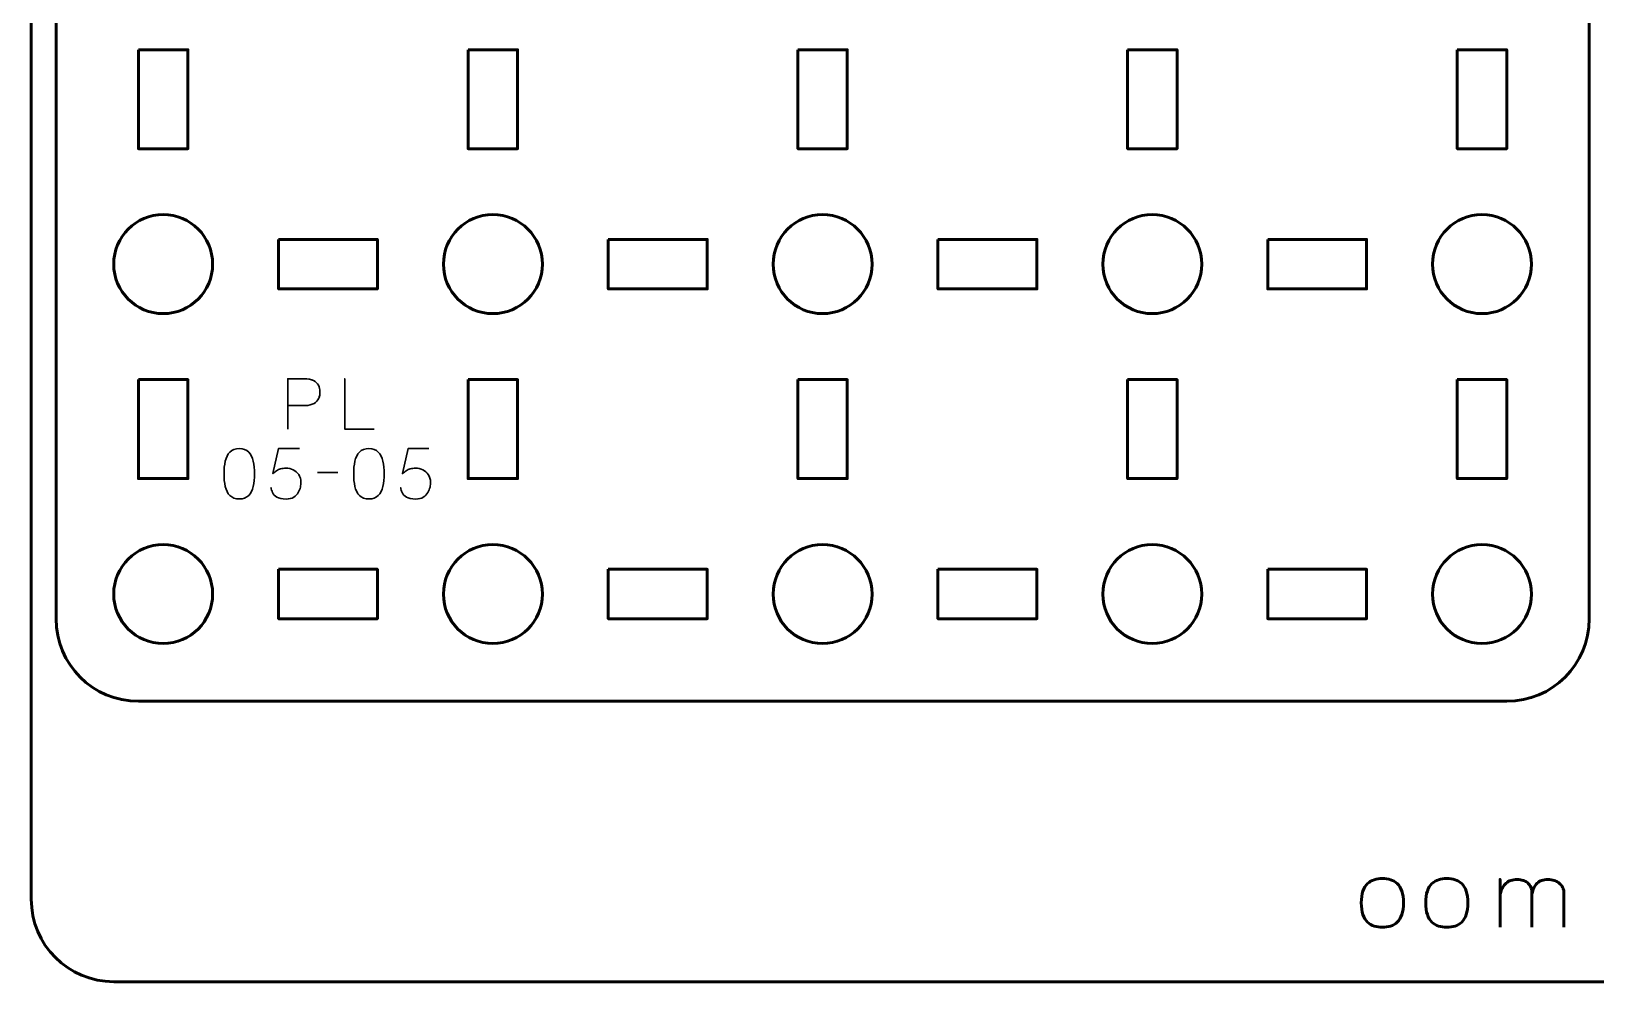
# Model space of a CAD drawing. Header units: centimetres. Extents: x -17.9 to -3.1, y -25.3 to -4.3.
# Drawn here: x -17.9 to -8.41, y -25.35 to -19.59 of the extents above; entities that cross this region are included whole.
import ezdxf

# ---------------------------------------------------------------- set-up
doc = ezdxf.new("R2010")
doc.units = ezdxf.units.CM
doc.header["$MEASUREMENT"] = 0
doc.layers.add('Layer 1', color=7, linetype='Continuous')

msp = doc.modelspace()

# ---------------------------------------------------------------- linework, layer by layer
at = {"layer": 'Layer 1', "color": 22, "lineweight": 53}
msp.add_open_spline([(-17.90003, -24.8499), (-17.90003, -24.8499), (-17.90003, -4.84994), (-17.90003, -4.84994), (-17.90003, -4.84994), (-17.90003, -4.57297), (-17.67694, -4.34998), (-17.39994, -4.34998), (-17.39994, -4.34998), (-17.39994, -4.34998), (-3.60007, -4.34998), (-3.60007, -4.34998), (-3.60007, -4.34998), (-3.32293, -4.34998), (-3.09997, -4.57297), (-3.09997, -4.84994), (-3.09997, -4.84994), (-3.09997, -4.84994), (-3.09997, -24.8499), (-3.09997, -24.8499), (-3.09997, -24.8499), (-3.09997, -25.1269), (-3.32293, -25.34999), (-3.60007, -25.34999), (-3.60007, -25.34999), (-3.60007, -25.34999), (-17.39994, -25.34999), (-17.39994, -25.34999), (-17.39994, -25.34999), (-17.67694, -25.34999), (-17.90003, -25.1269), (-17.90003, -24.8499)], degree=3, knots=[0, 0, 0, 0, 0.125, 0.125, 0.125, 0.125, 0.25, 0.25, 0.25, 0.25, 0.375, 0.375, 0.375, 0.375, 0.5, 0.5, 0.5, 0.5, 0.625, 0.625, 0.625, 0.625, 0.75, 0.75, 0.75, 0.75, 0.875, 0.875, 0.875, 0.875, 1, 1, 1, 1], dxfattribs=at)
at = {"layer": 'Layer 1', "color": 2, "lineweight": 53}
msp.add_open_spline([(-17.24993, -14.34999), (-17.24993, -14.34999), (-8.95003, -14.34999), (-8.95003, -14.34999), (-8.95003, -14.34999), (-8.67303, -14.34999), (-8.44993, -14.57309), (-8.44993, -14.85009), (-8.44993, -14.85009), (-8.44993, -14.85009), (-8.44993, -23.14999), (-8.44993, -23.14999), (-8.44993, -23.14999), (-8.44993, -23.42699), (-8.67303, -23.65009), (-8.95003, -23.65009), (-8.95003, -23.65009), (-8.95003, -23.65009), (-17.24993, -23.65009), (-17.24993, -23.65009), (-17.24993, -23.65009), (-17.52693, -23.65009), (-17.75003, -23.42699), (-17.75003, -23.14999), (-17.75003, -23.14999), (-17.75003, -23.14999), (-17.75003, -14.85009), (-17.75003, -14.85009), (-17.75003, -14.85009), (-17.75003, -14.57309), (-17.52693, -14.34999), (-17.24993, -14.34999)], degree=3, knots=[0, 0, 0, 0, 0.125, 0.125, 0.125, 0.125, 0.25, 0.25, 0.25, 0.25, 0.375, 0.375, 0.375, 0.375, 0.5, 0.5, 0.5, 0.5, 0.625, 0.625, 0.625, 0.625, 0.75, 0.75, 0.75, 0.75, 0.875, 0.875, 0.875, 0.875, 1, 1, 1, 1], dxfattribs=at)
at = {"layer": 'Layer 1', "lineweight": 53}
for points in [[(-17.24993, -19.70007), (-17.24993, -19.70007), (-16.94993, -19.70007), (-16.94993, -19.70007), (-16.94993, -19.70007), (-16.94993, -19.70007), (-16.94993, -20.30007), (-16.94993, -20.30007), (-16.94993, -20.30007), (-16.94993, -20.30007), (-17.24993, -20.30007), (-17.24993, -20.30007), (-17.24993, -20.30007), (-17.24993, -20.30007), (-17.24993, -19.70007), (-17.24993, -19.70007)], [(-15.25, -19.70007), (-15.25, -19.70007), (-14.95, -19.70007), (-14.95, -19.70007), (-14.95, -19.70007), (-14.95, -19.70007), (-14.95, -20.30007), (-14.95, -20.30007), (-14.95, -20.30007), (-14.95, -20.30007), (-15.25, -20.30007), (-15.25, -20.30007), (-15.25, -20.30007), (-15.25, -20.30007), (-15.25, -19.70007), (-15.25, -19.70007)], [(-13.25007, -19.70007), (-13.25007, -19.70007), (-12.95007, -19.70007), (-12.95007, -19.70007), (-12.95007, -19.70007), (-12.95007, -19.70007), (-12.95007, -20.30007), (-12.95007, -20.30007), (-12.95007, -20.30007), (-12.95007, -20.30007), (-13.25007, -20.30007), (-13.25007, -20.30007), (-13.25007, -20.30007), (-13.25007, -20.30007), (-13.25007, -19.70007), (-13.25007, -19.70007)], [(-11.24997, -19.70007), (-11.24997, -19.70007), (-10.94996, -19.70007), (-10.94996, -19.70007), (-10.94996, -19.70007), (-10.94996, -19.70007), (-10.94996, -20.30007), (-10.94996, -20.30007), (-10.94996, -20.30007), (-10.94996, -20.30007), (-11.24997, -20.30007), (-11.24997, -20.30007), (-11.24997, -20.30007), (-11.24997, -20.30007), (-11.24997, -19.70007), (-11.24997, -19.70007)], [(-9.25003, -19.70007), (-9.25003, -19.70007), (-8.95003, -19.70007), (-8.95003, -19.70007), (-8.95003, -19.70007), (-8.95003, -19.70007), (-8.95003, -20.30007), (-8.95003, -20.30007), (-8.95003, -20.30007), (-8.95003, -20.30007), (-9.25003, -20.30007), (-9.25003, -20.30007), (-9.25003, -20.30007), (-9.25003, -20.30007), (-9.25003, -19.70007), (-9.25003, -19.70007)], [(-16.8, -20.99998), (-16.8, -21.16575), (-16.93423, -21.29999), (-17.1, -21.29999), (-17.1, -21.29999), (-17.26566, -21.29999), (-17.4, -21.16575), (-17.4, -20.99998), (-17.4, -20.99998), (-17.4, -20.83432), (-17.26566, -20.69998), (-17.1, -20.69998), (-17.1, -20.69998), (-16.93423, -20.69998), (-16.8, -20.83432), (-16.8, -20.99998)], [(-14.79992, -20.99998), (-14.79992, -21.16575), (-14.9343, -21.29999), (-15.09993, -21.29999), (-15.09993, -21.29999), (-15.2657, -21.29999), (-15.39993, -21.16575), (-15.39993, -20.99998), (-15.39993, -20.99998), (-15.39993, -20.83432), (-15.2657, -20.69998), (-15.09993, -20.69998), (-15.09993, -20.69998), (-14.9343, -20.69998), (-14.79992, -20.83432), (-14.79992, -20.99998)], [(-12.8, -20.99998), (-12.8, -21.16575), (-12.93434, -21.29999), (-13.09999, -21.29999), (-13.09999, -21.29999), (-13.26562, -21.29999), (-13.4, -21.16575), (-13.4, -20.99998), (-13.4, -20.99998), (-13.4, -20.83432), (-13.26562, -20.69998), (-13.09999, -20.69998), (-13.09999, -20.69998), (-12.93434, -20.69998), (-12.8, -20.83432), (-12.8, -20.99998)], [(-10.80003, -20.99998), (-10.80003, -21.16575), (-10.93427, -21.29999), (-11.10004, -21.29999), (-11.10004, -21.29999), (-11.2657, -21.29999), (-11.40004, -21.16575), (-11.40004, -20.99998), (-11.40004, -20.99998), (-11.40004, -20.83432), (-11.2657, -20.69998), (-11.10004, -20.69998), (-11.10004, -20.69998), (-10.93427, -20.69998), (-10.80003, -20.83432), (-10.80003, -20.99998)], [(-8.79996, -20.99998), (-8.79996, -21.16575), (-8.93433, -21.29999), (-9.09996, -21.29999), (-9.09996, -21.29999), (-9.26573, -21.29999), (-9.39996, -21.16575), (-9.39996, -20.99998), (-9.39996, -20.99998), (-9.39996, -20.83432), (-9.26573, -20.69998), (-9.09996, -20.69998), (-9.09996, -20.69998), (-8.93433, -20.69998), (-8.79996, -20.83432), (-8.79996, -20.99998)], [(-16.39998, -20.85005), (-16.39998, -20.85005), (-15.79998, -20.85005), (-15.79998, -20.85005), (-15.79998, -20.85005), (-15.79998, -20.85005), (-15.79998, -21.15006), (-15.79998, -21.15006), (-15.79998, -21.15006), (-15.79998, -21.15006), (-16.39998, -21.15006), (-16.39998, -21.15006), (-16.39998, -21.15006), (-16.39998, -21.15006), (-16.39998, -20.85005), (-16.39998, -20.85005)], [(-14.40002, -20.85005), (-14.40002, -20.85005), (-13.80001, -20.85005), (-13.80001, -20.85005), (-13.80001, -20.85005), (-13.80001, -20.85005), (-13.80001, -21.15006), (-13.80001, -21.15006), (-13.80001, -21.15006), (-13.80001, -21.15006), (-14.40002, -21.15006), (-14.40002, -21.15006), (-14.40002, -21.15006), (-14.40002, -21.15006), (-14.40002, -20.85005), (-14.40002, -20.85005)], [(-12.39995, -20.85005), (-12.39995, -20.85005), (-11.79995, -20.85005), (-11.79995, -20.85005), (-11.79995, -20.85005), (-11.79995, -20.85005), (-11.79995, -21.15006), (-11.79995, -21.15006), (-11.79995, -21.15006), (-11.79995, -21.15006), (-12.39995, -21.15006), (-12.39995, -21.15006), (-12.39995, -21.15006), (-12.39995, -21.15006), (-12.39995, -20.85005), (-12.39995, -20.85005)], [(-10.39998, -20.85005), (-10.39998, -20.85005), (-9.79998, -20.85005), (-9.79998, -20.85005), (-9.79998, -20.85005), (-9.79998, -20.85005), (-9.79998, -21.15006), (-9.79998, -21.15006), (-9.79998, -21.15006), (-9.79998, -21.15006), (-10.39998, -21.15006), (-10.39998, -21.15006), (-10.39998, -21.15006), (-10.39998, -21.15006), (-10.39998, -20.85005), (-10.39998, -20.85005)], [(-17.24993, -21.70004), (-17.24993, -21.70004), (-16.94993, -21.70004), (-16.94993, -21.70004), (-16.94993, -21.70004), (-16.94993, -21.70004), (-16.94993, -22.30004), (-16.94993, -22.30004), (-16.94993, -22.30004), (-16.94993, -22.30004), (-17.24993, -22.30004), (-17.24993, -22.30004), (-17.24993, -22.30004), (-17.24993, -22.30004), (-17.24993, -21.70004), (-17.24993, -21.70004)], [(-15.25, -21.70004), (-15.25, -21.70004), (-14.95, -21.70004), (-14.95, -21.70004), (-14.95, -21.70004), (-14.95, -21.70004), (-14.95, -22.30004), (-14.95, -22.30004), (-14.95, -22.30004), (-14.95, -22.30004), (-15.25, -22.30004), (-15.25, -22.30004), (-15.25, -22.30004), (-15.25, -22.30004), (-15.25, -21.70004), (-15.25, -21.70004)], [(-13.25007, -21.70004), (-13.25007, -21.70004), (-12.95007, -21.70004), (-12.95007, -21.70004), (-12.95007, -21.70004), (-12.95007, -21.70004), (-12.95007, -22.30004), (-12.95007, -22.30004), (-12.95007, -22.30004), (-12.95007, -22.30004), (-13.25007, -22.30004), (-13.25007, -22.30004), (-13.25007, -22.30004), (-13.25007, -22.30004), (-13.25007, -21.70004), (-13.25007, -21.70004)], [(-11.24997, -21.70004), (-11.24997, -21.70004), (-10.94996, -21.70004), (-10.94996, -21.70004), (-10.94996, -21.70004), (-10.94996, -21.70004), (-10.94996, -22.30004), (-10.94996, -22.30004), (-10.94996, -22.30004), (-10.94996, -22.30004), (-11.24997, -22.30004), (-11.24997, -22.30004), (-11.24997, -22.30004), (-11.24997, -22.30004), (-11.24997, -21.70004), (-11.24997, -21.70004)], [(-9.25003, -21.70004), (-9.25003, -21.70004), (-8.95003, -21.70004), (-8.95003, -21.70004), (-8.95003, -21.70004), (-8.95003, -21.70004), (-8.95003, -22.30004), (-8.95003, -22.30004), (-8.95003, -22.30004), (-8.95003, -22.30004), (-9.25003, -22.30004), (-9.25003, -22.30004), (-9.25003, -22.30004), (-9.25003, -22.30004), (-9.25003, -21.70004), (-9.25003, -21.70004)], [(-16.8, -23.00006), (-16.8, -23.16569), (-16.93423, -23.30006), (-17.1, -23.30006), (-17.1, -23.30006), (-17.26566, -23.30006), (-17.4, -23.16569), (-17.4, -23.00006), (-17.4, -23.00006), (-17.4, -22.83429), (-17.26566, -22.70006), (-17.1, -22.70006), (-17.1, -22.70006), (-16.93423, -22.70006), (-16.8, -22.83429), (-16.8, -23.00006)], [(-14.79992, -23.00006), (-14.79992, -23.16569), (-14.9343, -23.30006), (-15.09993, -23.30006), (-15.09993, -23.30006), (-15.2657, -23.30006), (-15.39993, -23.16569), (-15.39993, -23.00006), (-15.39993, -23.00006), (-15.39993, -22.83429), (-15.2657, -22.70006), (-15.09993, -22.70006), (-15.09993, -22.70006), (-14.9343, -22.70006), (-14.79992, -22.83429), (-14.79992, -23.00006)], [(-12.8, -23.00006), (-12.8, -23.16569), (-12.93434, -23.30006), (-13.09999, -23.30006), (-13.09999, -23.30006), (-13.26562, -23.30006), (-13.4, -23.16569), (-13.4, -23.00006), (-13.4, -23.00006), (-13.4, -22.83429), (-13.26562, -22.70006), (-13.09999, -22.70006), (-13.09999, -22.70006), (-12.93434, -22.70006), (-12.8, -22.83429), (-12.8, -23.00006)], [(-10.80003, -23.00006), (-10.80003, -23.16569), (-10.93427, -23.30006), (-11.10004, -23.30006), (-11.10004, -23.30006), (-11.2657, -23.30006), (-11.40004, -23.16569), (-11.40004, -23.00006), (-11.40004, -23.00006), (-11.40004, -22.83429), (-11.2657, -22.70006), (-11.10004, -22.70006), (-11.10004, -22.70006), (-10.93427, -22.70006), (-10.80003, -22.83429), (-10.80003, -23.00006)], [(-8.79996, -23.00006), (-8.79996, -23.16569), (-8.93433, -23.30006), (-9.09996, -23.30006), (-9.09996, -23.30006), (-9.26573, -23.30006), (-9.39996, -23.16569), (-9.39996, -23.00006), (-9.39996, -23.00006), (-9.39996, -22.83429), (-9.26573, -22.70006), (-9.09996, -22.70006), (-9.09996, -22.70006), (-8.93433, -22.70006), (-8.79996, -22.83429), (-8.79996, -23.00006)], [(-16.39998, -22.84999), (-16.39998, -22.84999), (-15.79998, -22.84999), (-15.79998, -22.84999), (-15.79998, -22.84999), (-15.79998, -22.84999), (-15.79998, -23.14999), (-15.79998, -23.14999), (-15.79998, -23.14999), (-15.79998, -23.14999), (-16.39998, -23.14999), (-16.39998, -23.14999), (-16.39998, -23.14999), (-16.39998, -23.14999), (-16.39998, -22.84999), (-16.39998, -22.84999)], [(-14.40002, -22.84999), (-14.40002, -22.84999), (-13.80001, -22.84999), (-13.80001, -22.84999), (-13.80001, -22.84999), (-13.80001, -22.84999), (-13.80001, -23.14999), (-13.80001, -23.14999), (-13.80001, -23.14999), (-13.80001, -23.14999), (-14.40002, -23.14999), (-14.40002, -23.14999), (-14.40002, -23.14999), (-14.40002, -23.14999), (-14.40002, -22.84999), (-14.40002, -22.84999)], [(-12.39995, -22.84999), (-12.39995, -22.84999), (-11.79995, -22.84999), (-11.79995, -22.84999), (-11.79995, -22.84999), (-11.79995, -22.84999), (-11.79995, -23.14999), (-11.79995, -23.14999), (-11.79995, -23.14999), (-11.79995, -23.14999), (-12.39995, -23.14999), (-12.39995, -23.14999), (-12.39995, -23.14999), (-12.39995, -23.14999), (-12.39995, -22.84999), (-12.39995, -22.84999)], [(-10.39998, -22.84999), (-10.39998, -22.84999), (-9.79998, -22.84999), (-9.79998, -22.84999), (-9.79998, -22.84999), (-9.79998, -22.84999), (-9.79998, -23.14999), (-9.79998, -23.14999), (-9.79998, -23.14999), (-9.79998, -23.14999), (-10.39998, -23.14999), (-10.39998, -23.14999), (-10.39998, -23.14999), (-10.39998, -23.14999), (-10.39998, -22.84999), (-10.39998, -22.84999)]]:
    msp.add_open_spline(points, degree=3, knots=[0, 0, 0, 0, 0.25, 0.25, 0.25, 0.25, 0.5, 0.5, 0.5, 0.5, 0.75, 0.75, 0.75, 0.75, 1, 1, 1, 1], dxfattribs=at)
at = {"layer": 'Layer 1', "color": 40, "lineweight": 30}
for points, knots in [([(-16.34456, -22), (-16.34456, -22), (-16.34456, -21.69478), (-16.34456, -21.69478), (-16.34456, -21.69478), (-16.34456, -21.69478), (-16.24727, -21.69478), (-16.24727, -21.69478), (-16.24727, -21.69478), (-16.22165, -21.69506), (-16.20165, -21.69877), (-16.18747, -21.70596), (-16.18747, -21.70596), (-16.17357, -21.71327), (-16.16376, -21.72275), (-16.15812, -21.73461), (-16.15812, -21.73461), (-16.15262, -21.74646), (-16.14958, -21.75927), (-16.14902, -21.77306), (-16.14902, -21.77306), (-16.14835, -21.7871), (-16.15067, -21.80047), (-16.15618, -21.81317), (-16.15618, -21.81317), (-16.16172, -21.82584), (-16.17121, -21.83631), (-16.18444, -21.84443), (-16.18444, -21.84443), (-16.19795, -21.85258), (-16.21615, -21.8567), (-16.23929, -21.85699), (-16.23929, -21.85699), (-16.23929, -21.85699), (-16.34456, -21.85699), (-16.34456, -21.85699), (-16.34456, -21.85699), (-16.34456, -21.85699), (-16.23929, -21.85699), (-16.23929, -21.85699), (-16.23929, -21.85699), (-16.21654, -21.8567), (-16.19851, -21.85258), (-16.185, -21.84443), (-16.185, -21.84443), (-16.17163, -21.83631), (-16.16211, -21.82584), (-16.15646, -21.81317), (-16.15646, -21.81317), (-16.15096, -21.80047), (-16.14849, -21.7871), (-16.14902, -21.77306), (-16.14902, -21.77306), (-16.14958, -21.75927), (-16.15262, -21.74646), (-16.15826, -21.73461), (-16.15826, -21.73461), (-16.16405, -21.72275), (-16.17396, -21.71327), (-16.18789, -21.70596), (-16.18789, -21.70596), (-16.20207, -21.69877), (-16.22194, -21.69506), (-16.24727, -21.69478), (-16.24727, -21.69478), (-16.24727, -21.69478), (-16.34456, -21.69478), (-16.34456, -21.69478), (-16.34456, -21.69478), (-16.34456, -21.69478), (-16.34456, -22), (-16.34456, -22)], [0, 0, 0, 0, 0.0555556, 0.0555556, 0.0555556, 0.0555556, 0.1111111, 0.1111111, 0.1111111, 0.1111111, 0.1666667, 0.1666667, 0.1666667, 0.1666667, 0.2222222, 0.2222222, 0.2222222, 0.2222222, 0.2777778, 0.2777778, 0.2777778, 0.2777778, 0.3333333, 0.3333333, 0.3333333, 0.3333333, 0.3888889, 0.3888889, 0.3888889, 0.3888889, 0.4444444, 0.4444444, 0.4444444, 0.4444444, 0.5, 0.5, 0.5, 0.5, 0.5555556, 0.5555556, 0.5555556, 0.5555556, 0.6111111, 0.6111111, 0.6111111, 0.6111111, 0.6666667, 0.6666667, 0.6666667, 0.6666667, 0.7222222, 0.7222222, 0.7222222, 0.7222222, 0.7777778, 0.7777778, 0.7777778, 0.7777778, 0.8333333, 0.8333333, 0.8333333, 0.8333333, 0.8888889, 0.8888889, 0.8888889, 0.8888889, 0.9444444, 0.9444444, 0.9444444, 0.9444444, 1, 1, 1, 1]), ([(-15.81995, -22), (-15.81995, -22), (-15.99813, -22), (-15.99813, -22), (-15.99813, -22), (-15.99813, -22), (-15.99813, -21.69478), (-15.99813, -21.69478), (-15.99813, -21.69478), (-15.99813, -21.69478), (-15.99813, -22), (-15.99813, -22), (-15.99813, -22), (-15.99813, -22), (-15.81995, -22), (-15.81995, -22)], [0, 0, 0, 0, 0.25, 0.25, 0.25, 0.25, 0.5, 0.5, 0.5, 0.5, 0.75, 0.75, 0.75, 0.75, 1, 1, 1, 1]), ([(-16.63835, -22.42334), (-16.61384, -22.42309), (-16.59482, -22.41617), (-16.58131, -22.4027), (-16.58131, -22.4027), (-16.56794, -22.38919), (-16.55859, -22.37098), (-16.55334, -22.34798), (-16.55334, -22.34798), (-16.54826, -22.32509), (-16.54575, -22.29948), (-16.54603, -22.27094), (-16.54603, -22.27094), (-16.54575, -22.24282), (-16.54826, -22.21721), (-16.55334, -22.19417), (-16.55334, -22.19417), (-16.55859, -22.17145), (-16.56794, -22.15325), (-16.58131, -22.13949), (-16.58131, -22.13949), (-16.59482, -22.12598), (-16.61384, -22.11896), (-16.63835, -22.11854), (-16.63835, -22.11854), (-16.66305, -22.11896), (-16.68206, -22.12598), (-16.69543, -22.13949), (-16.69543, -22.13949), (-16.70891, -22.15325), (-16.71815, -22.17145), (-16.72327, -22.19417), (-16.72327, -22.19417), (-16.72849, -22.21721), (-16.73096, -22.24282), (-16.73057, -22.27094), (-16.73057, -22.27094), (-16.73096, -22.29948), (-16.72849, -22.32509), (-16.72327, -22.34798), (-16.72327, -22.34798), (-16.71815, -22.37098), (-16.70891, -22.38919), (-16.69543, -22.4027), (-16.69543, -22.4027), (-16.68206, -22.41617), (-16.66305, -22.42309), (-16.63835, -22.42334)], [0, 0, 0, 0, 0.0833333, 0.0833333, 0.0833333, 0.0833333, 0.1666667, 0.1666667, 0.1666667, 0.1666667, 0.25, 0.25, 0.25, 0.25, 0.3333333, 0.3333333, 0.3333333, 0.3333333, 0.4166667, 0.4166667, 0.4166667, 0.4166667, 0.5, 0.5, 0.5, 0.5, 0.5833333, 0.5833333, 0.5833333, 0.5833333, 0.6666667, 0.6666667, 0.6666667, 0.6666667, 0.75, 0.75, 0.75, 0.75, 0.8333333, 0.8333333, 0.8333333, 0.8333333, 0.9166667, 0.9166667, 0.9166667, 0.9166667, 1, 1, 1, 1]), ([(-16.63835, -22.42334), (-16.61384, -22.42309), (-16.59482, -22.41617), (-16.58131, -22.4027), (-16.58131, -22.4027), (-16.56794, -22.38919), (-16.55859, -22.37098), (-16.55334, -22.34798), (-16.55334, -22.34798), (-16.54826, -22.32509), (-16.54575, -22.29948), (-16.54603, -22.27094), (-16.54603, -22.27094), (-16.54575, -22.24282), (-16.54826, -22.21721), (-16.55334, -22.19417), (-16.55334, -22.19417), (-16.55859, -22.17145), (-16.56794, -22.15325), (-16.58131, -22.13949), (-16.58131, -22.13949), (-16.59482, -22.12598), (-16.61384, -22.11896), (-16.63835, -22.11854), (-16.63835, -22.11854), (-16.66305, -22.11896), (-16.68206, -22.12598), (-16.69543, -22.13949), (-16.69543, -22.13949), (-16.70891, -22.15325), (-16.71815, -22.17145), (-16.72327, -22.19417), (-16.72327, -22.19417), (-16.72849, -22.21721), (-16.73096, -22.24282), (-16.73057, -22.27094), (-16.73057, -22.27094), (-16.73096, -22.29948), (-16.72849, -22.32509), (-16.72327, -22.34798), (-16.72327, -22.34798), (-16.71815, -22.37098), (-16.70891, -22.38919), (-16.69543, -22.4027), (-16.69543, -22.4027), (-16.68206, -22.41617), (-16.66305, -22.42309), (-16.63835, -22.42334)], [0, 0, 0, 0, 0.0833333, 0.0833333, 0.0833333, 0.0833333, 0.1666667, 0.1666667, 0.1666667, 0.1666667, 0.25, 0.25, 0.25, 0.25, 0.3333333, 0.3333333, 0.3333333, 0.3333333, 0.4166667, 0.4166667, 0.4166667, 0.4166667, 0.5, 0.5, 0.5, 0.5, 0.5833333, 0.5833333, 0.5833333, 0.5833333, 0.6666667, 0.6666667, 0.6666667, 0.6666667, 0.75, 0.75, 0.75, 0.75, 0.8333333, 0.8333333, 0.8333333, 0.8333333, 0.9166667, 0.9166667, 0.9166667, 0.9166667, 1, 1, 1, 1]), ([(-16.27387, -22.11811), (-16.27387, -22.11811), (-16.40094, -22.11811), (-16.40094, -22.11811), (-16.40094, -22.11811), (-16.40094, -22.11811), (-16.4347, -22.2697), (-16.4347, -22.2697), (-16.4347, -22.2697), (-16.42697, -22.26307), (-16.41953, -22.25718), (-16.41222, -22.2522), (-16.41222, -22.2522), (-16.4052, -22.24737), (-16.39709, -22.24367), (-16.38785, -22.24102), (-16.38785, -22.24102), (-16.37875, -22.23855), (-16.36732, -22.23732), (-16.35352, -22.23703), (-16.35352, -22.23703), (-16.33934, -22.23718), (-16.32541, -22.24035), (-16.31179, -22.2467), (-16.31179, -22.2467), (-16.29828, -22.25316), (-16.28695, -22.26282), (-16.27803, -22.27563), (-16.27803, -22.27563), (-16.26921, -22.28872), (-16.26452, -22.30512), (-16.26409, -22.3247), (-16.26409, -22.3247), (-16.26409, -22.33158), (-16.26533, -22.3404), (-16.26755, -22.35126), (-16.26755, -22.35126), (-16.27002, -22.36216), (-16.27443, -22.37321), (-16.28078, -22.38435), (-16.28078, -22.38435), (-16.28724, -22.39564), (-16.29634, -22.40517), (-16.30819, -22.41275), (-16.30819, -22.41275), (-16.32018, -22.42044), (-16.3356, -22.42432), (-16.35437, -22.42461), (-16.35437, -22.42461), (-16.37945, -22.42418), (-16.39818, -22.4202), (-16.41057, -22.41247), (-16.41057, -22.41247), (-16.42327, -22.40474), (-16.4318, -22.3955), (-16.43635, -22.38492), (-16.43635, -22.38492), (-16.44119, -22.37444), (-16.44419, -22.36492), (-16.44531, -22.3561), (-16.44531, -22.3561), (-16.44419, -22.36492), (-16.44119, -22.37444), (-16.43635, -22.38492), (-16.43635, -22.38492), (-16.4318, -22.3955), (-16.42327, -22.40474), (-16.41057, -22.41247), (-16.41057, -22.41247), (-16.39818, -22.4202), (-16.37945, -22.42418), (-16.35437, -22.42461), (-16.35437, -22.42461), (-16.3356, -22.42432), (-16.32018, -22.42044), (-16.30819, -22.41275), (-16.30819, -22.41275), (-16.29634, -22.40517), (-16.28724, -22.39564), (-16.28078, -22.38435), (-16.28078, -22.38435), (-16.27443, -22.37321), (-16.27002, -22.36216), (-16.26755, -22.35126), (-16.26755, -22.35126), (-16.26533, -22.3404), (-16.26409, -22.33158), (-16.26409, -22.3247), (-16.26409, -22.3247), (-16.26452, -22.30512), (-16.26921, -22.28872), (-16.27803, -22.27563), (-16.27803, -22.27563), (-16.28695, -22.26282), (-16.29828, -22.25316), (-16.31179, -22.2467), (-16.31179, -22.2467), (-16.32541, -22.24035), (-16.33934, -22.23718), (-16.35352, -22.23703), (-16.35352, -22.23703), (-16.36732, -22.23732), (-16.37875, -22.23855), (-16.38785, -22.24102), (-16.38785, -22.24102), (-16.39709, -22.24367), (-16.4052, -22.24737), (-16.41222, -22.2522), (-16.41222, -22.2522), (-16.41953, -22.25718), (-16.42697, -22.26307), (-16.4347, -22.2697), (-16.4347, -22.2697), (-16.4347, -22.2697), (-16.40094, -22.11811), (-16.40094, -22.11811), (-16.40094, -22.11811), (-16.40094, -22.11811), (-16.27387, -22.11811), (-16.27387, -22.11811)], [0, 0, 0, 0, 0.0333333, 0.0333333, 0.0333333, 0.0333333, 0.0666667, 0.0666667, 0.0666667, 0.0666667, 0.1, 0.1, 0.1, 0.1, 0.1333333, 0.1333333, 0.1333333, 0.1333333, 0.1666667, 0.1666667, 0.1666667, 0.1666667, 0.2, 0.2, 0.2, 0.2, 0.2333333, 0.2333333, 0.2333333, 0.2333333, 0.2666667, 0.2666667, 0.2666667, 0.2666667, 0.3, 0.3, 0.3, 0.3, 0.3333333, 0.3333333, 0.3333333, 0.3333333, 0.3666667, 0.3666667, 0.3666667, 0.3666667, 0.4, 0.4, 0.4, 0.4, 0.4333333, 0.4333333, 0.4333333, 0.4333333, 0.4666667, 0.4666667, 0.4666667, 0.4666667, 0.5, 0.5, 0.5, 0.5, 0.5333333, 0.5333333, 0.5333333, 0.5333333, 0.5666667, 0.5666667, 0.5666667, 0.5666667, 0.6, 0.6, 0.6, 0.6, 0.6333333, 0.6333333, 0.6333333, 0.6333333, 0.6666667, 0.6666667, 0.6666667, 0.6666667, 0.7, 0.7, 0.7, 0.7, 0.7333333, 0.7333333, 0.7333333, 0.7333333, 0.7666667, 0.7666667, 0.7666667, 0.7666667, 0.8, 0.8, 0.8, 0.8, 0.8333333, 0.8333333, 0.8333333, 0.8333333, 0.8666667, 0.8666667, 0.8666667, 0.8666667, 0.9, 0.9, 0.9, 0.9, 0.9333333, 0.9333333, 0.9333333, 0.9333333, 0.9666667, 0.9666667, 0.9666667, 0.9666667, 1, 1, 1, 1]), ([(-15.85205, -22.42334), (-15.82753, -22.42309), (-15.80852, -22.41617), (-15.795, -22.4027), (-15.795, -22.4027), (-15.78163, -22.38919), (-15.77229, -22.37098), (-15.76703, -22.34798), (-15.76703, -22.34798), (-15.76195, -22.32509), (-15.75944, -22.29948), (-15.75973, -22.27094), (-15.75973, -22.27094), (-15.75944, -22.24282), (-15.76195, -22.21721), (-15.76703, -22.19417), (-15.76703, -22.19417), (-15.77229, -22.17145), (-15.78163, -22.15325), (-15.795, -22.13949), (-15.795, -22.13949), (-15.80852, -22.12598), (-15.82753, -22.11896), (-15.85205, -22.11854), (-15.85205, -22.11854), (-15.87674, -22.11896), (-15.89576, -22.12598), (-15.90913, -22.13949), (-15.90913, -22.13949), (-15.9226, -22.15325), (-15.93185, -22.17145), (-15.93696, -22.19417), (-15.93696, -22.19417), (-15.94218, -22.21721), (-15.94465, -22.24282), (-15.94426, -22.27094), (-15.94426, -22.27094), (-15.94465, -22.29948), (-15.94218, -22.32509), (-15.93696, -22.34798), (-15.93696, -22.34798), (-15.93185, -22.37098), (-15.9226, -22.38919), (-15.90913, -22.4027), (-15.90913, -22.4027), (-15.89576, -22.41617), (-15.87674, -22.42309), (-15.85205, -22.42334)], [0, 0, 0, 0, 0.0833333, 0.0833333, 0.0833333, 0.0833333, 0.1666667, 0.1666667, 0.1666667, 0.1666667, 0.25, 0.25, 0.25, 0.25, 0.3333333, 0.3333333, 0.3333333, 0.3333333, 0.4166667, 0.4166667, 0.4166667, 0.4166667, 0.5, 0.5, 0.5, 0.5, 0.5833333, 0.5833333, 0.5833333, 0.5833333, 0.6666667, 0.6666667, 0.6666667, 0.6666667, 0.75, 0.75, 0.75, 0.75, 0.8333333, 0.8333333, 0.8333333, 0.8333333, 0.9166667, 0.9166667, 0.9166667, 0.9166667, 1, 1, 1, 1]), ([(-15.85205, -22.42334), (-15.82753, -22.42309), (-15.80852, -22.41617), (-15.795, -22.4027), (-15.795, -22.4027), (-15.78163, -22.38919), (-15.77229, -22.37098), (-15.76703, -22.34798), (-15.76703, -22.34798), (-15.76195, -22.32509), (-15.75944, -22.29948), (-15.75973, -22.27094), (-15.75973, -22.27094), (-15.75944, -22.24282), (-15.76195, -22.21721), (-15.76703, -22.19417), (-15.76703, -22.19417), (-15.77229, -22.17145), (-15.78163, -22.15325), (-15.795, -22.13949), (-15.795, -22.13949), (-15.80852, -22.12598), (-15.82753, -22.11896), (-15.85205, -22.11854), (-15.85205, -22.11854), (-15.87674, -22.11896), (-15.89576, -22.12598), (-15.90913, -22.13949), (-15.90913, -22.13949), (-15.9226, -22.15325), (-15.93185, -22.17145), (-15.93696, -22.19417), (-15.93696, -22.19417), (-15.94218, -22.21721), (-15.94465, -22.24282), (-15.94426, -22.27094), (-15.94426, -22.27094), (-15.94465, -22.29948), (-15.94218, -22.32509), (-15.93696, -22.34798), (-15.93696, -22.34798), (-15.93185, -22.37098), (-15.9226, -22.38919), (-15.90913, -22.4027), (-15.90913, -22.4027), (-15.89576, -22.41617), (-15.87674, -22.42309), (-15.85205, -22.42334)], [0, 0, 0, 0, 0.0833333, 0.0833333, 0.0833333, 0.0833333, 0.1666667, 0.1666667, 0.1666667, 0.1666667, 0.25, 0.25, 0.25, 0.25, 0.3333333, 0.3333333, 0.3333333, 0.3333333, 0.4166667, 0.4166667, 0.4166667, 0.4166667, 0.5, 0.5, 0.5, 0.5, 0.5833333, 0.5833333, 0.5833333, 0.5833333, 0.6666667, 0.6666667, 0.6666667, 0.6666667, 0.75, 0.75, 0.75, 0.75, 0.8333333, 0.8333333, 0.8333333, 0.8333333, 0.9166667, 0.9166667, 0.9166667, 0.9166667, 1, 1, 1, 1]), ([(-15.48756, -22.11811), (-15.48756, -22.11811), (-15.61463, -22.11811), (-15.61463, -22.11811), (-15.61463, -22.11811), (-15.61463, -22.11811), (-15.64839, -22.2697), (-15.64839, -22.2697), (-15.64839, -22.2697), (-15.64066, -22.26307), (-15.63322, -22.25718), (-15.62592, -22.2522), (-15.62592, -22.2522), (-15.6189, -22.24737), (-15.61075, -22.24367), (-15.60154, -22.24102), (-15.60154, -22.24102), (-15.59244, -22.23855), (-15.58101, -22.23732), (-15.56722, -22.23703), (-15.56722, -22.23703), (-15.55303, -22.23718), (-15.5391, -22.24035), (-15.52548, -22.2467), (-15.52548, -22.2467), (-15.51197, -22.25316), (-15.50065, -22.26282), (-15.49169, -22.27563), (-15.49169, -22.27563), (-15.48287, -22.28872), (-15.47821, -22.30512), (-15.47779, -22.3247), (-15.47779, -22.3247), (-15.47779, -22.33158), (-15.47902, -22.3404), (-15.48124, -22.35126), (-15.48124, -22.35126), (-15.48371, -22.36216), (-15.48812, -22.37321), (-15.49447, -22.38435), (-15.49447, -22.38435), (-15.50093, -22.39564), (-15.51003, -22.40517), (-15.52188, -22.41275), (-15.52188, -22.41275), (-15.53388, -22.42044), (-15.54929, -22.42432), (-15.56806, -22.42461), (-15.56806, -22.42461), (-15.59311, -22.42418), (-15.61188, -22.4202), (-15.62426, -22.41247), (-15.62426, -22.41247), (-15.63696, -22.40474), (-15.6455, -22.3955), (-15.65005, -22.38492), (-15.65005, -22.38492), (-15.65485, -22.37444), (-15.65788, -22.36492), (-15.65901, -22.3561), (-15.65901, -22.3561), (-15.65788, -22.36492), (-15.65485, -22.37444), (-15.65005, -22.38492), (-15.65005, -22.38492), (-15.6455, -22.3955), (-15.63696, -22.40474), (-15.62426, -22.41247), (-15.62426, -22.41247), (-15.61188, -22.4202), (-15.59311, -22.42418), (-15.56806, -22.42461), (-15.56806, -22.42461), (-15.54929, -22.42432), (-15.53388, -22.42044), (-15.52188, -22.41275), (-15.52188, -22.41275), (-15.51003, -22.40517), (-15.50093, -22.39564), (-15.49447, -22.38435), (-15.49447, -22.38435), (-15.48812, -22.37321), (-15.48371, -22.36216), (-15.48124, -22.35126), (-15.48124, -22.35126), (-15.47902, -22.3404), (-15.47779, -22.33158), (-15.47779, -22.3247), (-15.47779, -22.3247), (-15.47821, -22.30512), (-15.48287, -22.28872), (-15.49169, -22.27563), (-15.49169, -22.27563), (-15.50065, -22.26282), (-15.51197, -22.25316), (-15.52548, -22.2467), (-15.52548, -22.2467), (-15.5391, -22.24035), (-15.55303, -22.23718), (-15.56722, -22.23703), (-15.56722, -22.23703), (-15.58101, -22.23732), (-15.59244, -22.23855), (-15.60154, -22.24102), (-15.60154, -22.24102), (-15.61075, -22.24367), (-15.6189, -22.24737), (-15.62592, -22.2522), (-15.62592, -22.2522), (-15.63322, -22.25718), (-15.64066, -22.26307), (-15.64839, -22.2697), (-15.64839, -22.2697), (-15.64839, -22.2697), (-15.61463, -22.11811), (-15.61463, -22.11811), (-15.61463, -22.11811), (-15.61463, -22.11811), (-15.48756, -22.11811), (-15.48756, -22.11811)], [0, 0, 0, 0, 0.0333333, 0.0333333, 0.0333333, 0.0333333, 0.0666667, 0.0666667, 0.0666667, 0.0666667, 0.1, 0.1, 0.1, 0.1, 0.1333333, 0.1333333, 0.1333333, 0.1333333, 0.1666667, 0.1666667, 0.1666667, 0.1666667, 0.2, 0.2, 0.2, 0.2, 0.2333333, 0.2333333, 0.2333333, 0.2333333, 0.2666667, 0.2666667, 0.2666667, 0.2666667, 0.3, 0.3, 0.3, 0.3, 0.3333333, 0.3333333, 0.3333333, 0.3333333, 0.3666667, 0.3666667, 0.3666667, 0.3666667, 0.4, 0.4, 0.4, 0.4, 0.4333333, 0.4333333, 0.4333333, 0.4333333, 0.4666667, 0.4666667, 0.4666667, 0.4666667, 0.5, 0.5, 0.5, 0.5, 0.5333333, 0.5333333, 0.5333333, 0.5333333, 0.5666667, 0.5666667, 0.5666667, 0.5666667, 0.6, 0.6, 0.6, 0.6, 0.6333333, 0.6333333, 0.6333333, 0.6333333, 0.6666667, 0.6666667, 0.6666667, 0.6666667, 0.7, 0.7, 0.7, 0.7, 0.7333333, 0.7333333, 0.7333333, 0.7333333, 0.7666667, 0.7666667, 0.7666667, 0.7666667, 0.8, 0.8, 0.8, 0.8, 0.8333333, 0.8333333, 0.8333333, 0.8333333, 0.8666667, 0.8666667, 0.8666667, 0.8666667, 0.9, 0.9, 0.9, 0.9, 0.9333333, 0.9333333, 0.9333333, 0.9333333, 0.9666667, 0.9666667, 0.9666667, 0.9666667, 1, 1, 1, 1])]:
    msp.add_open_spline(points, degree=3, knots=knots, dxfattribs=at)
msp.add_open_spline([(-16.16419, -22.26377), (-16.16419, -22.26377), (-16.041, -22.26377), (-16.041, -22.26377)], degree=3, dxfattribs=at)
at = {"layer": 'Layer 1', "color": 30, "lineweight": 53}
for points, knots in [([(-9.70398, -25.01987), (-9.6862, -25.01996), (-9.66965, -25.01771), (-9.65422, -25.01291), (-9.65422, -25.01291), (-9.63879, -25.00811), (-9.62515, -25.00011), (-9.61348, -24.98892), (-9.61348, -24.98892), (-9.60172, -24.97773), (-9.5926, -24.96258), (-9.58592, -24.94339), (-9.58592, -24.94339), (-9.57934, -24.92429), (-9.57595, -24.90049), (-9.57585, -24.87199), (-9.57585, -24.87199), (-9.57595, -24.84358), (-9.57934, -24.81987), (-9.58592, -24.80087), (-9.58592, -24.80087), (-9.5926, -24.78186), (-9.60172, -24.76672), (-9.61348, -24.75552), (-9.61348, -24.75552), (-9.62515, -24.74442), (-9.63879, -24.73643), (-9.65422, -24.73163), (-9.65422, -24.73163), (-9.66965, -24.72683), (-9.6862, -24.72457), (-9.70398, -24.72467), (-9.70398, -24.72467), (-9.72157, -24.72457), (-9.73813, -24.72683), (-9.75356, -24.73163), (-9.75356, -24.73163), (-9.76899, -24.73643), (-9.78253, -24.74442), (-9.79429, -24.75552), (-9.79429, -24.75552), (-9.80605, -24.76672), (-9.81527, -24.78186), (-9.82195, -24.80087), (-9.82195, -24.80087), (-9.82863, -24.81987), (-9.83202, -24.84358), (-9.83211, -24.87199), (-9.83211, -24.87199), (-9.83202, -24.90049), (-9.82863, -24.92429), (-9.82195, -24.94339), (-9.82195, -24.94339), (-9.81527, -24.96258), (-9.80605, -24.97773), (-9.79429, -24.98892), (-9.79429, -24.98892), (-9.78253, -25.00011), (-9.76899, -25.00811), (-9.75356, -25.01291), (-9.75356, -25.01291), (-9.73813, -25.01771), (-9.72157, -25.01996), (-9.70398, -25.01987)], [0, 0, 0, 0, 0.0625, 0.0625, 0.0625, 0.0625, 0.125, 0.125, 0.125, 0.125, 0.1875, 0.1875, 0.1875, 0.1875, 0.25, 0.25, 0.25, 0.25, 0.3125, 0.3125, 0.3125, 0.3125, 0.375, 0.375, 0.375, 0.375, 0.4375, 0.4375, 0.4375, 0.4375, 0.5, 0.5, 0.5, 0.5, 0.5625, 0.5625, 0.5625, 0.5625, 0.625, 0.625, 0.625, 0.625, 0.6875, 0.6875, 0.6875, 0.6875, 0.75, 0.75, 0.75, 0.75, 0.8125, 0.8125, 0.8125, 0.8125, 0.875, 0.875, 0.875, 0.875, 0.9375, 0.9375, 0.9375, 0.9375, 1, 1, 1, 1]), ([(-9.70398, -25.01987), (-9.6862, -25.01996), (-9.66965, -25.01771), (-9.65422, -25.01291), (-9.65422, -25.01291), (-9.63879, -25.00811), (-9.62515, -25.00011), (-9.61348, -24.98892), (-9.61348, -24.98892), (-9.60172, -24.97773), (-9.5926, -24.96258), (-9.58592, -24.94339), (-9.58592, -24.94339), (-9.57934, -24.92429), (-9.57595, -24.90049), (-9.57585, -24.87199), (-9.57585, -24.87199), (-9.57595, -24.84358), (-9.57934, -24.81987), (-9.58592, -24.80087), (-9.58592, -24.80087), (-9.5926, -24.78186), (-9.60172, -24.76672), (-9.61348, -24.75552), (-9.61348, -24.75552), (-9.62515, -24.74442), (-9.63879, -24.73643), (-9.65422, -24.73163), (-9.65422, -24.73163), (-9.66965, -24.72683), (-9.6862, -24.72457), (-9.70398, -24.72467), (-9.70398, -24.72467), (-9.72157, -24.72457), (-9.73813, -24.72683), (-9.75356, -24.73163), (-9.75356, -24.73163), (-9.76899, -24.73643), (-9.78253, -24.74442), (-9.79429, -24.75552), (-9.79429, -24.75552), (-9.80605, -24.76672), (-9.81527, -24.78186), (-9.82195, -24.80087), (-9.82195, -24.80087), (-9.82863, -24.81987), (-9.83202, -24.84358), (-9.83211, -24.87199), (-9.83211, -24.87199), (-9.83202, -24.90049), (-9.82863, -24.92429), (-9.82195, -24.94339), (-9.82195, -24.94339), (-9.81527, -24.96258), (-9.80605, -24.97773), (-9.79429, -24.98892), (-9.79429, -24.98892), (-9.78253, -25.00011), (-9.76899, -25.00811), (-9.75356, -25.01291), (-9.75356, -25.01291), (-9.73813, -25.01771), (-9.72157, -25.01996), (-9.70398, -25.01987)], [0, 0, 0, 0, 0.0625, 0.0625, 0.0625, 0.0625, 0.125, 0.125, 0.125, 0.125, 0.1875, 0.1875, 0.1875, 0.1875, 0.25, 0.25, 0.25, 0.25, 0.3125, 0.3125, 0.3125, 0.3125, 0.375, 0.375, 0.375, 0.375, 0.4375, 0.4375, 0.4375, 0.4375, 0.5, 0.5, 0.5, 0.5, 0.5625, 0.5625, 0.5625, 0.5625, 0.625, 0.625, 0.625, 0.625, 0.6875, 0.6875, 0.6875, 0.6875, 0.75, 0.75, 0.75, 0.75, 0.8125, 0.8125, 0.8125, 0.8125, 0.875, 0.875, 0.875, 0.875, 0.9375, 0.9375, 0.9375, 0.9375, 1, 1, 1, 1]), ([(-9.31339, -25.01987), (-9.29561, -25.01996), (-9.27906, -25.01771), (-9.26363, -25.01291), (-9.26363, -25.01291), (-9.2482, -25.00811), (-9.23456, -25.00011), (-9.22289, -24.98892), (-9.22289, -24.98892), (-9.21113, -24.97773), (-9.20201, -24.96258), (-9.19533, -24.94339), (-9.19533, -24.94339), (-9.18875, -24.92429), (-9.18536, -24.90049), (-9.18526, -24.87199), (-9.18526, -24.87199), (-9.18536, -24.84358), (-9.18875, -24.81987), (-9.19533, -24.80087), (-9.19533, -24.80087), (-9.20201, -24.78186), (-9.21113, -24.76672), (-9.22289, -24.75552), (-9.22289, -24.75552), (-9.23456, -24.74442), (-9.2482, -24.73643), (-9.26363, -24.73163), (-9.26363, -24.73163), (-9.27906, -24.72683), (-9.29561, -24.72457), (-9.31339, -24.72467), (-9.31339, -24.72467), (-9.33098, -24.72457), (-9.34754, -24.72683), (-9.36297, -24.73163), (-9.36297, -24.73163), (-9.3784, -24.73643), (-9.39194, -24.74442), (-9.4037, -24.75552), (-9.4037, -24.75552), (-9.41546, -24.76672), (-9.42468, -24.78186), (-9.43136, -24.80087), (-9.43136, -24.80087), (-9.43804, -24.81987), (-9.44143, -24.84358), (-9.44152, -24.87199), (-9.44152, -24.87199), (-9.44143, -24.90049), (-9.43804, -24.92429), (-9.43136, -24.94339), (-9.43136, -24.94339), (-9.42468, -24.96258), (-9.41546, -24.97773), (-9.4037, -24.98892), (-9.4037, -24.98892), (-9.39194, -25.00011), (-9.3784, -25.00811), (-9.36297, -25.01291), (-9.36297, -25.01291), (-9.34754, -25.01771), (-9.33098, -25.01996), (-9.31339, -25.01987)], [0, 0, 0, 0, 0.0625, 0.0625, 0.0625, 0.0625, 0.125, 0.125, 0.125, 0.125, 0.1875, 0.1875, 0.1875, 0.1875, 0.25, 0.25, 0.25, 0.25, 0.3125, 0.3125, 0.3125, 0.3125, 0.375, 0.375, 0.375, 0.375, 0.4375, 0.4375, 0.4375, 0.4375, 0.5, 0.5, 0.5, 0.5, 0.5625, 0.5625, 0.5625, 0.5625, 0.625, 0.625, 0.625, 0.625, 0.6875, 0.6875, 0.6875, 0.6875, 0.75, 0.75, 0.75, 0.75, 0.8125, 0.8125, 0.8125, 0.8125, 0.875, 0.875, 0.875, 0.875, 0.9375, 0.9375, 0.9375, 0.9375, 1, 1, 1, 1]), ([(-9.31339, -25.01987), (-9.29561, -25.01996), (-9.27906, -25.01771), (-9.26363, -25.01291), (-9.26363, -25.01291), (-9.2482, -25.00811), (-9.23456, -25.00011), (-9.22289, -24.98892), (-9.22289, -24.98892), (-9.21113, -24.97773), (-9.20201, -24.96258), (-9.19533, -24.94339), (-9.19533, -24.94339), (-9.18875, -24.92429), (-9.18536, -24.90049), (-9.18526, -24.87199), (-9.18526, -24.87199), (-9.18536, -24.84358), (-9.18875, -24.81987), (-9.19533, -24.80087), (-9.19533, -24.80087), (-9.20201, -24.78186), (-9.21113, -24.76672), (-9.22289, -24.75552), (-9.22289, -24.75552), (-9.23456, -24.74442), (-9.2482, -24.73643), (-9.26363, -24.73163), (-9.26363, -24.73163), (-9.27906, -24.72683), (-9.29561, -24.72457), (-9.31339, -24.72467), (-9.31339, -24.72467), (-9.33098, -24.72457), (-9.34754, -24.72683), (-9.36297, -24.73163), (-9.36297, -24.73163), (-9.3784, -24.73643), (-9.39194, -24.74442), (-9.4037, -24.75552), (-9.4037, -24.75552), (-9.41546, -24.76672), (-9.42468, -24.78186), (-9.43136, -24.80087), (-9.43136, -24.80087), (-9.43804, -24.81987), (-9.44143, -24.84358), (-9.44152, -24.87199), (-9.44152, -24.87199), (-9.44143, -24.90049), (-9.43804, -24.92429), (-9.43136, -24.94339), (-9.43136, -24.94339), (-9.42468, -24.96258), (-9.41546, -24.97773), (-9.4037, -24.98892), (-9.4037, -24.98892), (-9.39194, -25.00011), (-9.3784, -25.00811), (-9.36297, -25.01291), (-9.36297, -25.01291), (-9.34754, -25.01771), (-9.33098, -25.01996), (-9.31339, -25.01987)], [0, 0, 0, 0, 0.0625, 0.0625, 0.0625, 0.0625, 0.125, 0.125, 0.125, 0.125, 0.1875, 0.1875, 0.1875, 0.1875, 0.25, 0.25, 0.25, 0.25, 0.3125, 0.3125, 0.3125, 0.3125, 0.375, 0.375, 0.375, 0.375, 0.4375, 0.4375, 0.4375, 0.4375, 0.5, 0.5, 0.5, 0.5, 0.5625, 0.5625, 0.5625, 0.5625, 0.625, 0.625, 0.625, 0.625, 0.6875, 0.6875, 0.6875, 0.6875, 0.75, 0.75, 0.75, 0.75, 0.8125, 0.8125, 0.8125, 0.8125, 0.875, 0.875, 0.875, 0.875, 0.9375, 0.9375, 0.9375, 0.9375, 1, 1, 1, 1]), ([(-8.7975, -25.01987), (-8.7975, -25.01978), (-8.7975, -25.01705), (-8.7975, -25.01169), (-8.7975, -25.01169), (-8.7975, -25.00642), (-8.7975, -24.99917), (-8.7975, -24.99005), (-8.7975, -24.99005), (-8.7975, -24.98083), (-8.7975, -24.97048), (-8.7975, -24.95882), (-8.7975, -24.95882), (-8.7975, -24.94725), (-8.7975, -24.93511), (-8.7975, -24.92232), (-8.7975, -24.92232), (-8.7975, -24.90962), (-8.7975, -24.8971), (-8.7975, -24.88469), (-8.7975, -24.88469), (-8.7975, -24.87227), (-8.7975, -24.8606), (-8.7975, -24.84988), (-8.7975, -24.84988), (-8.7975, -24.83906), (-8.7975, -24.82984), (-8.7975, -24.82203), (-8.7975, -24.82203), (-8.7975, -24.81432), (-8.7975, -24.80877), (-8.7975, -24.80538), (-8.7975, -24.80538), (-8.7974, -24.80011), (-8.79825, -24.79419), (-8.79985, -24.7877), (-8.79985, -24.7877), (-8.80145, -24.78111), (-8.80418, -24.77453), (-8.80803, -24.76794), (-8.80803, -24.76794), (-8.81189, -24.76126), (-8.81725, -24.75515), (-8.82393, -24.7495), (-8.82393, -24.7495), (-8.8307, -24.74386), (-8.83917, -24.73934), (-8.84933, -24.73586), (-8.84933, -24.73586), (-8.85959, -24.73238), (-8.87181, -24.7305), (-8.88611, -24.73031), (-8.88611, -24.73031), (-8.90041, -24.73031), (-8.91321, -24.73229), (-8.9244, -24.73624), (-8.9244, -24.73624), (-8.93569, -24.74028), (-8.94538, -24.74583), (-8.95366, -24.75289), (-8.95366, -24.75289), (-8.96184, -24.75995), (-8.96871, -24.76804), (-8.97407, -24.77725), (-8.97407, -24.77725), (-8.97943, -24.78638), (-8.98339, -24.79607), (-8.98602, -24.80642), (-8.98602, -24.80642), (-8.98865, -24.81667), (-8.98997, -24.82711), (-8.98997, -24.83756), (-8.98997, -24.83756), (-8.98997, -24.82711), (-8.98865, -24.81667), (-8.98602, -24.80642), (-8.98602, -24.80642), (-8.98339, -24.79607), (-8.97943, -24.78638), (-8.97407, -24.77725), (-8.97407, -24.77725), (-8.96871, -24.76804), (-8.96184, -24.75995), (-8.95366, -24.75289), (-8.95366, -24.75289), (-8.94538, -24.74583), (-8.93569, -24.74028), (-8.9244, -24.73624), (-8.9244, -24.73624), (-8.91321, -24.73229), (-8.90041, -24.73031), (-8.88611, -24.73031), (-8.88611, -24.73031), (-8.87181, -24.7305), (-8.85959, -24.73238), (-8.84933, -24.73586), (-8.84933, -24.73586), (-8.83917, -24.73934), (-8.8307, -24.74386), (-8.82393, -24.7495), (-8.82393, -24.7495), (-8.81725, -24.75515), (-8.81189, -24.76126), (-8.80803, -24.76794), (-8.80803, -24.76794), (-8.80418, -24.77453), (-8.80145, -24.78111), (-8.79985, -24.7877), (-8.79985, -24.7877), (-8.79825, -24.79419), (-8.7974, -24.80011), (-8.7975, -24.80538), (-8.7975, -24.80538), (-8.7975, -24.80877), (-8.7975, -24.81432), (-8.7975, -24.82203), (-8.7975, -24.82203), (-8.7975, -24.82984), (-8.7975, -24.83906), (-8.7975, -24.84988), (-8.7975, -24.84988), (-8.7975, -24.8606), (-8.7975, -24.87227), (-8.7975, -24.88469), (-8.7975, -24.88469), (-8.7975, -24.8971), (-8.7975, -24.90962), (-8.7975, -24.92232), (-8.7975, -24.92232), (-8.7975, -24.93511), (-8.7975, -24.94725), (-8.7975, -24.95882), (-8.7975, -24.95882), (-8.7975, -24.97048), (-8.7975, -24.98083), (-8.7975, -24.99005), (-8.7975, -24.99005), (-8.7975, -24.99917), (-8.7975, -25.00642), (-8.7975, -25.01169), (-8.7975, -25.01169), (-8.7975, -25.01705), (-8.7975, -25.01978), (-8.7975, -25.01987)], [0, 0, 0, 0, 0.0277778, 0.0277778, 0.0277778, 0.0277778, 0.0555556, 0.0555556, 0.0555556, 0.0555556, 0.0833333, 0.0833333, 0.0833333, 0.0833333, 0.1111111, 0.1111111, 0.1111111, 0.1111111, 0.1388889, 0.1388889, 0.1388889, 0.1388889, 0.1666667, 0.1666667, 0.1666667, 0.1666667, 0.1944444, 0.1944444, 0.1944444, 0.1944444, 0.2222222, 0.2222222, 0.2222222, 0.2222222, 0.25, 0.25, 0.25, 0.25, 0.2777778, 0.2777778, 0.2777778, 0.2777778, 0.3055556, 0.3055556, 0.3055556, 0.3055556, 0.3333333, 0.3333333, 0.3333333, 0.3333333, 0.3611111, 0.3611111, 0.3611111, 0.3611111, 0.3888889, 0.3888889, 0.3888889, 0.3888889, 0.4166667, 0.4166667, 0.4166667, 0.4166667, 0.4444444, 0.4444444, 0.4444444, 0.4444444, 0.4722222, 0.4722222, 0.4722222, 0.4722222, 0.5, 0.5, 0.5, 0.5, 0.5277778, 0.5277778, 0.5277778, 0.5277778, 0.5555556, 0.5555556, 0.5555556, 0.5555556, 0.5833333, 0.5833333, 0.5833333, 0.5833333, 0.6111111, 0.6111111, 0.6111111, 0.6111111, 0.6388889, 0.6388889, 0.6388889, 0.6388889, 0.6666667, 0.6666667, 0.6666667, 0.6666667, 0.6944444, 0.6944444, 0.6944444, 0.6944444, 0.7222222, 0.7222222, 0.7222222, 0.7222222, 0.75, 0.75, 0.75, 0.75, 0.7777778, 0.7777778, 0.7777778, 0.7777778, 0.8055556, 0.8055556, 0.8055556, 0.8055556, 0.8333333, 0.8333333, 0.8333333, 0.8333333, 0.8611111, 0.8611111, 0.8611111, 0.8611111, 0.8888889, 0.8888889, 0.8888889, 0.8888889, 0.9166667, 0.9166667, 0.9166667, 0.9166667, 0.9444444, 0.9444444, 0.9444444, 0.9444444, 0.9722222, 0.9722222, 0.9722222, 0.9722222, 1, 1, 1, 1]), ([(-8.98997, -25.01987), (-8.98997, -25.01987), (-8.98997, -24.73031), (-8.98997, -24.73031), (-8.98997, -24.73031), (-8.98997, -24.73031), (-8.98997, -25.01987), (-8.98997, -25.01987)], [0, 0, 0, 0, 0.5, 0.5, 0.5, 0.5, 1, 1, 1, 1]), ([(-8.60333, -25.01987), (-8.60333, -25.01978), (-8.60333, -25.01705), (-8.60333, -25.01169), (-8.60333, -25.01169), (-8.60333, -25.00642), (-8.60333, -24.99917), (-8.60333, -24.99005), (-8.60333, -24.99005), (-8.60333, -24.98083), (-8.60333, -24.97048), (-8.60333, -24.95882), (-8.60333, -24.95882), (-8.60333, -24.94725), (-8.60333, -24.93511), (-8.60333, -24.92232), (-8.60333, -24.92232), (-8.60333, -24.90962), (-8.60333, -24.8971), (-8.60333, -24.88469), (-8.60333, -24.88469), (-8.60333, -24.87227), (-8.60333, -24.8606), (-8.60333, -24.84988), (-8.60333, -24.84988), (-8.60333, -24.83906), (-8.60333, -24.82984), (-8.60333, -24.82203), (-8.60333, -24.82203), (-8.60333, -24.81432), (-8.60333, -24.80877), (-8.60333, -24.80538), (-8.60333, -24.80538), (-8.60333, -24.80011), (-8.60436, -24.79419), (-8.60653, -24.7877), (-8.60653, -24.7877), (-8.6086, -24.78111), (-8.61198, -24.77453), (-8.61669, -24.76794), (-8.61669, -24.76794), (-8.6213, -24.76126), (-8.62741, -24.75515), (-8.63494, -24.7495), (-8.63494, -24.7495), (-8.64246, -24.74386), (-8.65159, -24.73934), (-8.66231, -24.73586), (-8.66231, -24.73586), (-8.67304, -24.73238), (-8.68555, -24.7305), (-8.69985, -24.73031), (-8.69985, -24.73031), (-8.71415, -24.73031), (-8.72675, -24.73229), (-8.73757, -24.73624), (-8.73757, -24.73624), (-8.7483, -24.74028), (-8.75752, -24.74583), (-8.76523, -24.75289), (-8.76523, -24.75289), (-8.77285, -24.75995), (-8.77896, -24.76804), (-8.78376, -24.77725), (-8.78376, -24.77725), (-8.78856, -24.78638), (-8.79204, -24.79607), (-8.7942, -24.80642), (-8.7942, -24.80642), (-8.79646, -24.81667), (-8.7975, -24.82711), (-8.7975, -24.83756), (-8.7975, -24.83756), (-8.7975, -24.82711), (-8.79646, -24.81667), (-8.7942, -24.80642), (-8.7942, -24.80642), (-8.79204, -24.79607), (-8.78856, -24.78638), (-8.78376, -24.77725), (-8.78376, -24.77725), (-8.77896, -24.76804), (-8.77285, -24.75995), (-8.76523, -24.75289), (-8.76523, -24.75289), (-8.75752, -24.74583), (-8.7483, -24.74028), (-8.73757, -24.73624), (-8.73757, -24.73624), (-8.72675, -24.73229), (-8.71415, -24.73031), (-8.69985, -24.73031), (-8.69985, -24.73031), (-8.68555, -24.7305), (-8.67304, -24.73238), (-8.66231, -24.73586), (-8.66231, -24.73586), (-8.65159, -24.73934), (-8.64246, -24.74386), (-8.63494, -24.7495), (-8.63494, -24.7495), (-8.62741, -24.75515), (-8.6213, -24.76126), (-8.61669, -24.76794), (-8.61669, -24.76794), (-8.61198, -24.77453), (-8.6086, -24.78111), (-8.60653, -24.7877), (-8.60653, -24.7877), (-8.60436, -24.79419), (-8.60333, -24.80011), (-8.60333, -24.80538), (-8.60333, -24.80538), (-8.60333, -24.80877), (-8.60333, -24.81432), (-8.60333, -24.82203), (-8.60333, -24.82203), (-8.60333, -24.82984), (-8.60333, -24.83906), (-8.60333, -24.84988), (-8.60333, -24.84988), (-8.60333, -24.8606), (-8.60333, -24.87227), (-8.60333, -24.88469), (-8.60333, -24.88469), (-8.60333, -24.8971), (-8.60333, -24.90962), (-8.60333, -24.92232), (-8.60333, -24.92232), (-8.60333, -24.93511), (-8.60333, -24.94725), (-8.60333, -24.95882), (-8.60333, -24.95882), (-8.60333, -24.97048), (-8.60333, -24.98083), (-8.60333, -24.99005), (-8.60333, -24.99005), (-8.60333, -24.99917), (-8.60333, -25.00642), (-8.60333, -25.01169), (-8.60333, -25.01169), (-8.60333, -25.01705), (-8.60333, -25.01978), (-8.60333, -25.01987)], [0, 0, 0, 0, 0.0277778, 0.0277778, 0.0277778, 0.0277778, 0.0555556, 0.0555556, 0.0555556, 0.0555556, 0.0833333, 0.0833333, 0.0833333, 0.0833333, 0.1111111, 0.1111111, 0.1111111, 0.1111111, 0.1388889, 0.1388889, 0.1388889, 0.1388889, 0.1666667, 0.1666667, 0.1666667, 0.1666667, 0.1944444, 0.1944444, 0.1944444, 0.1944444, 0.2222222, 0.2222222, 0.2222222, 0.2222222, 0.25, 0.25, 0.25, 0.25, 0.2777778, 0.2777778, 0.2777778, 0.2777778, 0.3055556, 0.3055556, 0.3055556, 0.3055556, 0.3333333, 0.3333333, 0.3333333, 0.3333333, 0.3611111, 0.3611111, 0.3611111, 0.3611111, 0.3888889, 0.3888889, 0.3888889, 0.3888889, 0.4166667, 0.4166667, 0.4166667, 0.4166667, 0.4444444, 0.4444444, 0.4444444, 0.4444444, 0.4722222, 0.4722222, 0.4722222, 0.4722222, 0.5, 0.5, 0.5, 0.5, 0.5277778, 0.5277778, 0.5277778, 0.5277778, 0.5555556, 0.5555556, 0.5555556, 0.5555556, 0.5833333, 0.5833333, 0.5833333, 0.5833333, 0.6111111, 0.6111111, 0.6111111, 0.6111111, 0.6388889, 0.6388889, 0.6388889, 0.6388889, 0.6666667, 0.6666667, 0.6666667, 0.6666667, 0.6944444, 0.6944444, 0.6944444, 0.6944444, 0.7222222, 0.7222222, 0.7222222, 0.7222222, 0.75, 0.75, 0.75, 0.75, 0.7777778, 0.7777778, 0.7777778, 0.7777778, 0.8055556, 0.8055556, 0.8055556, 0.8055556, 0.8333333, 0.8333333, 0.8333333, 0.8333333, 0.8611111, 0.8611111, 0.8611111, 0.8611111, 0.8888889, 0.8888889, 0.8888889, 0.8888889, 0.9166667, 0.9166667, 0.9166667, 0.9166667, 0.9444444, 0.9444444, 0.9444444, 0.9444444, 0.9722222, 0.9722222, 0.9722222, 0.9722222, 1, 1, 1, 1])]:
    msp.add_open_spline(points, degree=3, knots=knots, dxfattribs=at)

doc.saveas('drawing.dxf')
